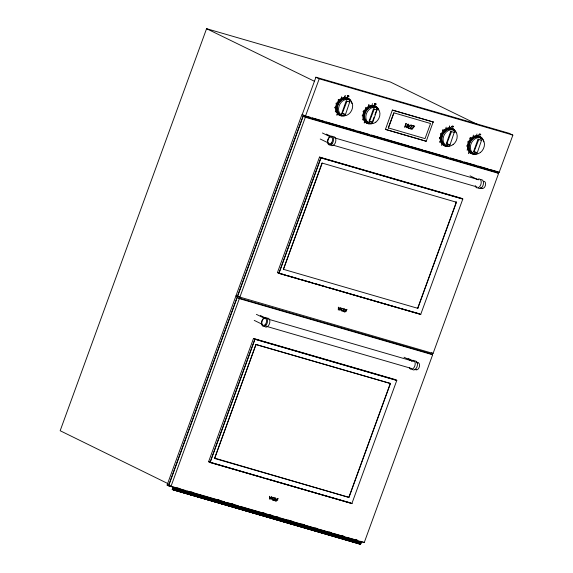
<?xml version="1.0" encoding="UTF-8"?>
<svg xmlns="http://www.w3.org/2000/svg" width="573" height="573" viewBox="0 0 573 573"><rect width="100%" height="100%" fill="white"/><g stroke="black" fill="none" stroke-linecap="round" stroke-linejoin="round"><path stroke-width="0.86" d="M388.329 127.958L393.88 112.824L430.552 123.517L425.03 138.623L388.301 127.886M389.841 383.373L390.313 383.459L256.038 344.531L390.457 383.495L348.978 497.457L214.61 458.099M283.549 269.382L283.442 268.981M168.125 483.705L60.165 430.731L206.574 28.693L390.378 82.011L477.861 124.649M351.972 503.552L210.09 462.511L208.622 461.637L253.502 338.442L395.298 379.584L396.781 380.443L351.879 503.531L210.155 462.382L254.964 339.266L396.688 380.415M239.951 297.423L237.537 296.04L303.074 116.14L305.352 117.25L498.617 173.368L433.073 353.455L235.94 295.962L167.101 485.009L168.534 485.84L364.235 542.574L432.594 354.923L430.323 353.634M420.811 314.427L278.929 273.385L277.454 272.519L319.519 157.074L461.315 198.215L462.791 199.075L420.711 314.412L278.987 273.257L320.98 157.89L462.705 199.046M302.222 114.543L315.938 77.205L509.454 133.394L512.835 135.249L499.133 172.409L305.617 116.219L302.322 114.607M341.752 113.39L346.113 101.127L349.752 101.908L345.555 114.278L342.188 113.597A0.795 0.394 -19.6 0 1 341.752 113.39L343.965 114.091M369.026 121.311L373.388 109.049L377.02 109.83L372.822 122.192L369.456 121.519A0.795 0.394 -19.7 0 1 369.026 121.311L372.636 122.443M446.288 143.744L450.65 131.482L454.289 132.263L450.091 144.632L446.725 143.952A0.795 0.394 -19.7 0 1 446.288 143.744L446.453 143.852M322.026 163.04L456.466 202.248L417.81 308.331L283.349 269.303M473.556 151.659L477.918 139.404L481.556 140.184L477.359 152.547L473.993 151.874A0.795 0.394 -19.7 0 1 473.556 151.659L476.45 152.561M171.112 486.541L168.698 485.166L237.057 297.509L239.342 298.626L432.601 354.744M172.208 489.449L359.672 543.612L360.632 544.307L172.201 489.449L360.61 544.343M172.53 488.561L359.994 542.724L360.954 543.419L172.523 488.561L360.933 543.455M172.831 487.659L360.324 541.836L361.284 542.531L172.831 487.659L361.255 542.567M361.334 542.38L172.917 487.43M385.343 129.326L426.248 141.266L433.174 121.913M214.517 458.429L348.613 497.235M417.681 308.26L417.294 307.945M210.005 462.454L254.899 339.123L396.795 380.322M278.843 273.328L320.909 157.747L462.805 198.953M272.705 498.94L272.906 498.388A1.031 0.802 -64 0 1 273.615 497.865L274.274 498.059A1.031 0.802 -64 0 1 274.503 498.847L274.302 499.398M374.556 103.999C375.243 105.554 375.401 102.467 374.649 104.143C375.301 104.902 375.336 103.054 374.692 103.928M168.612 485.854L303.432 115.431L310.437 117.336M170.976 486.456L239.342 298.626M173.175 489.915L360.689 544.114M173.526 489.048L361.019 543.225M239.808 297.337L305.352 117.25M305.473 116.133L319.233 78.809L512.842 135.063M214.617 458.443L256.016 344.409M283.449 269.317L322.227 163.112M342.188 113.597L347.023 101.113M349.394 102.08L349.244 101.657M369.456 121.519L374.298 109.035M385.436 129.426L392.362 110.073L433.267 122.013L392.362 110.073M388.358 127.965L393.902 112.867M446.725 143.952L451.56 131.468M473.993 151.874L478.827 139.389M481.198 140.356L481.048 139.934M335.957 103.899L336.222 102.997M214.617 458.336L255.887 344.688M283.449 269.217L321.904 163.319M348.642 95.956L347.983 96.679L348.284 95.849C350.01 95.677 347.847 97.697 348.742 95.985M362.2 115.918L362.458 115.015M362.888 118.962L362.566 119.85M376.01 103.899L375.809 104.759M372.608 121.154L374.054 117.171M374.921 114.779L376.375 110.797M453.171 126.311L452.52 127.034L452.82 126.203C454.547 126.031 452.384 128.051 453.279 126.339M468.084 141.287L467.761 142.176M480.546 134.254C479.651 135.973 481.814 133.946 480.088 134.125L479.787 134.949L480.281 134.669M449.583 144.382L449.898 144.876M399.474 308.109L419.393 313.732M318.617 493.74L350.561 502.858M360.438 541.256L362.021 541.915M455.857 201.997L456.33 202.083M273.593 499.921L272.934 499.728M481.134 187.722L481.692 187.679L481.313 187.665M351.901 503.653L350.511 502.972M206.574 28.693L314.577 81.337M315.809 77.212L319.061 78.795M346.307 100.884L346.737 101.099M373.575 108.806L374.011 109.013M345.361 114.521L344.932 114.314M450.844 131.238L451.273 131.446M478.111 139.16L478.541 139.368M319.519 157.074L320.909 157.747M499.255 172.401L497.643 171.656M417.81 308.331L417.416 308.167M253.502 338.442L254.899 339.123M433.073 353.455L431.598 352.775M172.595 488.318L173.576 488.798M172.272 489.206L173.254 489.686M364.235 542.574L362.766 541.893M237.551 296.714L235.94 295.883L301.892 114.672L303.475 115.331M385.393 129.405L426.212 141.266M496.333 172.258L498.617 173.368M376.067 104.035L375.551 103.77L375.351 104.623M372.436 103.649L372.178 104.551M476.972 134.003L476.707 134.906M341.637 96.83L341.379 97.732M446.174 127.185L445.909 128.087M473.441 135.099L473.183 136.002M365.76 107.309L365.495 108.204M440.759 133.351L440.494 134.254M466.995 145.37L466.73 146.273M335.556 111.033L335.298 111.928M467.36 149.302L467.102 150.205M447.133 144.052L449.182 144.647M441.804 144.532L441.539 145.435M312.156 117.83L324.175 121.326M325.894 121.82L355.948 130.551M357.659 131.045L369.685 134.54M371.404 135.035L409.179 146.008M410.898 146.509L422.917 149.997M424.636 150.498L448.68 157.475M450.399 157.976L462.418 161.464M464.137 161.966L476.156 165.454M477.875 165.955L488.175 168.949M489.894 169.443L496.762 171.442M304.055 116.383L496.197 172.172M334.625 137.892L478.87 179.779M329.346 144.074L331.065 144.568M332.784 145.069L477.03 186.956M480.468 187.951L482.18 188.453M285.247 274.94L277.454 272.648M286.966 275.441L298.991 278.929M300.71 279.431L312.729 282.919M314.448 283.42L324.755 286.414M328.193 287.41L397.755 307.608M238.898 298.003L430.18 353.548M268.608 319.268L413.72 361.398M416.292 362.15L418.011 362.645M266.767 326.438L411.872 368.575M414.451 369.32L416.17 369.821M263.652 477.775L208.615 461.774M265.371 478.276L303.153 489.249M304.872 489.75L316.898 493.238M177.365 487.902L179.936 488.647M191.088 491.885L193.667 492.63M216.823 499.355L219.395 500.107M230.547 503.345L233.125 504.09M262.284 512.556L264.862 513.308M270.005 514.798L272.576 515.55M276.007 516.545L278.585 517.29M288.018 520.033L292.309 521.28M301.742 524.016L304.32 524.761M315.465 527.998L318.044 528.75M329.196 531.988L331.767 532.732M341.2 535.476L343.771 536.221M354.923 539.458L357.502 540.203M185.186 490.381L167.101 485.109M186.898 490.882L224.68 501.855M226.399 502.349L238.418 505.844M240.137 506.339L277.919 517.312M279.631 517.806L291.657 521.301M293.369 521.795L317.413 528.779M319.132 529.28L331.151 532.768M332.87 533.27L344.889 536.758M346.608 537.259L356.915 540.246M417.688 308.195L456.287 202.133M348.85 497.314L390.277 383.509M470.039 175.847L477.982 179.721M326.359 134.125L331.925 136.84M322.42 132.986L330.37 136.861M320.228 139.01L328.179 142.885M407.962 358.361L412.725 360.689M404.022 357.215L411.973 361.097M260.343 315.501L265.113 317.822M256.41 314.355L265.149 318.617M390.077 383.273L390.457 383.495M254.219 320.379L262.162 324.254M376.511 109.579L376.755 109.722A0.795 0.394 -19.7 0 1 377.184 109.937M272.676 500L273.794 500.236A1.425 1.11 -64 0 0 274.746 499.226A1.526 1.189 -64 0 0 274.839 498.861A1.39 1.082 -64 0 0 274.639 497.901L273.428 497.55A1.418 1.103 -64 0 0 272.626 498.216M470.963 151.924A8.559 6.675 -64 0 1 471.285 140.442A8.559 6.675 -64 0 1 481.284 138.551M474.523 153.464A8.559 6.675 -64 0 1 473.205 153.249M447.248 145.542A8.559 6.675 -64 0 1 445.937 145.327M444.734 144.811A8.559 6.675 -64 0 1 443.101 133.917A8.559 6.675 -64 0 1 452.971 129.827M369.986 123.109A8.559 6.675 -64 0 1 365.839 111.484A8.559 6.675 -64 0 1 377.593 109.257M341.401 114.98A8.559 6.675 -64 0 1 338.192 104.315A8.559 6.675 -64 0 1 348.434 99.473M349.723 100.096A8.559 6.675 -64 0 1 348.527 114.285A8.559 6.675 -64 0 1 338.564 108.397A8.559 6.675 -64 0 1 349.723 100.096A8.86 6.912 -64 0 0 337.998 104.236A8.86 6.912 -64 0 0 342.683 115.488M272.798 500.036A1.425 1.11 -64 0 1 272.762 498.274M274.324 499.341A1.031 0.802 -64 0 1 273.622 499.864M273.049 499.692A1.031 0.802 -64 0 1 272.82 498.904M481.105 137.355A9.591 7.478 -64 0 1 482.058 138.544M475.067 153.944A9.591 7.478 -64 0 1 467.812 143.637A9.591 7.478 -64 0 1 479.938 136.446M477.18 153.75A9.591 7.478 -64 0 1 468.062 148.364A9.591 7.478 -64 0 1 474.587 136.489A9.591 7.478 -64 0 1 483.705 141.875M447.8 146.029A9.591 7.478 -64 0 1 441.181 133.96A9.591 7.478 -64 0 1 454.783 130.623M449.905 145.836A9.591 7.478 -64 0 1 440.895 141.001A9.591 7.478 -64 0 1 446.31 129.068A9.591 7.478 -64 0 1 456.029 132.334M370.53 123.589A9.591 7.478 -64 0 1 362.895 117.164A9.591 7.478 -64 0 1 368.983 106.091A9.591 7.478 -64 0 1 378.209 109.622M372.643 123.396A9.591 7.478 -64 0 1 363.626 118.568A9.591 7.478 -64 0 1 369.041 106.628A9.591 7.478 -64 0 1 378.767 109.901M349.301 99.079A9.591 7.478 -64 0 1 350.253 100.275M343.263 115.674A9.591 7.478 -64 0 1 336.007 105.368A9.591 7.478 -64 0 1 348.133 98.176M345.376 115.481A9.591 7.478 -64 0 1 336.258 110.095A9.591 7.478 -64 0 1 342.783 98.212A9.591 7.478 -64 0 1 351.901 103.598M481.284 140.077A0.795 0.394 -19.7 0 1 481.721 140.292M454.017 132.162A0.795 0.394 -19.7 0 1 454.453 132.37M349.48 101.808A0.795 0.394 -19.6 0 1 349.917 102.015M483.361 181.376A3.66 2.271 -73.8 0 1 485.481 185.065A3.66 2.271 -73.8 0 1 481.936 188.316M481.628 188.116A3.66 2.271 -73.8 0 1 481.141 187.486M416.972 362.895A3.66 2.271 -73.8 0 1 419.4 366.713A3.66 2.271 -73.8 0 1 415.346 369.205M477.467 179.492A4.613 2.858 -73.8 0 1 481.134 181.276A4.613 2.858 -73.8 0 1 478.913 187.385A4.613 2.858 -73.8 0 1 475.246 185.595M480.919 179.621A4.613 2.858 -73.8 0 1 483.197 184.929A4.613 2.858 -73.8 0 1 478.412 188.08M333.3 136.761A4.613 2.858 -73.8 0 1 335.577 142.068A4.613 2.858 -73.8 0 1 330.8 145.22M411.45 360.861A4.613 2.858 -73.8 0 1 415.067 362.394A4.613 2.858 -73.8 0 1 413.276 368.439A4.613 2.858 -73.8 0 1 409.43 367.694M414.308 361.176A4.613 2.858 -73.8 0 1 417.294 365.868A4.613 2.858 -73.8 0 1 412.395 369.456M266.696 318.309A4.613 2.858 -73.8 0 1 269.768 322.563A4.613 2.858 -73.8 0 1 265.256 326.918M264.783 326.589A4.613 2.858 -73.8 0 1 264.389 326.109M471.572 152.855A8.86 6.912 -64 0 1 470.326 140.836A8.86 6.912 -64 0 1 481.177 138.172M474.172 153.607A8.86 6.912 -64 0 1 472.811 153.392M474.487 153.765A8.86 6.912 -64 0 1 469.803 142.505A8.86 6.912 -64 0 1 481.492 138.329M446.904 145.692A8.86 6.912 -64 0 1 442.22 134.433A8.86 6.912 -64 0 1 453.902 130.257M447.219 145.843A8.86 6.912 -64 0 1 442.922 133.81A8.86 6.912 -64 0 1 455.098 131.511M369.635 123.252A8.86 6.912 -64 0 1 364.951 112A8.86 6.912 -64 0 1 376.64 107.817M369.957 123.41A8.86 6.912 -64 0 1 365.66 111.377A8.86 6.912 -64 0 1 377.829 109.078M342.368 115.338A8.86 6.912 -64 0 1 337.683 104.078A8.86 6.912 -64 0 1 349.372 99.903M411.393 125.974L411.299 126.432A1.21 0.945 -64 0 1 411.092 126.798L410.318 127.564A16.366 12.764 -64 0 1 409.881 127.929L409.179 128.481L411.049 129.068L411.228 128.567L410.096 128.237L411.564 126.848A1.64 1.275 -64 0 0 411.829 126.253L411.88 125.788A1.096 0.852 -64 0 0 411.708 125.286L411.529 125.115A1.368 1.067 -64 0 0 411.292 125.007A1.253 0.981 -64 0 0 410.905 124.993A1.59 1.239 -64 0 0 410.691 125.05A2.278 1.776 -64 0 0 410.461 125.15L410.218 125.816L410.777 125.508A0.86 0.673 -64 0 1 411.07 125.516L411.393 125.974M406.894 126.805C408.943 129.247 408.621 120.824 406.894 126.805M271.323 496.77L271.258 498.768L272.798 497.199L270.965 499.613L270.993 497.235L269.446 499.176L269.554 496.261L269.783 498.338L271.323 496.77M340.161 307.651L340.09 309.642L341.637 308.081L339.803 310.494L339.832 308.109L338.278 310.05L338.392 307.135L338.622 309.219L340.161 307.651M406.45 126.791C406.787 129.727 409.795 125.845 408.685 124.398A0.981 0.766 -64 0 0 407.912 124.176L406.45 126.791M408.356 128.073C408.929 129.104 409.065 126.848 408.356 128.073M409.043 126.196C409.652 127.227 409.666 124.964 409.043 126.196M347.381 96.142C347.883 97.181 348.105 94.982 347.381 96.142M451.911 126.497C452.434 127.521 452.656 125.322 451.911 126.497M479.186 134.411L479.744 134.304L479.193 134.369M451.81 126.49C452.448 127.915 452.856 125.043 451.81 126.49M479.078 134.404C479.651 135.837 480.217 133.008 479.092 134.354M347.274 96.135C347.933 97.568 348.298 94.66 347.274 96.135M343.693 309.556L343.671 309.735A1.526 1.189 -64 0 1 343.578 310.108A1.425 1.11 -64 0 1 342.625 311.118L341.508 310.881A1.44 1.125 -64 0 1 342.267 308.439L343.471 308.783A1.382 1.082 -64 0 1 343.693 309.556M341.565 309.678L341.537 309.814A1.039 0.809 -64 0 0 341.766 310.609L342.432 310.802A1.039 0.809 -64 0 0 343.141 310.28L343.342 309.728A1.031 0.802 -64 0 0 343.105 308.94L342.332 308.775A1.031 0.802 -64 0 0 341.737 309.262L341.565 309.678M335.191 107.094L334.868 107.982L335.248 107.115M338.493 99.387L338.17 100.268L338.55 99.408M337.268 114.177L336.945 115.066L337.268 114.177M345.168 95.727L344.846 96.615L345.168 95.727M363.49 110.918L363.167 111.799L363.49 110.918M368.905 104.744L368.589 105.633L368.905 104.744M364.535 122.099L364.22 122.98L364.6 122.113M405.935 123.503L404.595 127.192L405.025 127.321L406.364 123.632L405.935 123.503M275.599 498.016L274.639 500.652L275.899 501.024L275.069 500.401L275.599 498.016M344.43 308.89L343.471 311.533L344.738 311.898L343.9 311.282L344.43 308.89M412.753 125.48L412.567 125.988L413.849 126.361L411.658 129.068L411.966 129.383L414.666 126.039L412.753 125.48M277.131 498.46L276.172 501.103L276.924 499.964L277.755 500.2L277.046 499.62L277.311 498.89L278.263 498.789L277.131 498.46M345.963 309.334L345.003 311.977L345.755 310.838L346.586 311.082L345.884 310.502L346.149 309.764L347.102 309.664L345.963 309.334M439.727 137.448L439.405 138.337L439.727 137.448M443.022 129.742L442.7 130.623L443.022 129.742M440.093 141.381L439.77 142.269L440.15 141.402M449.705 126.081L449.382 126.97L449.705 126.081M470.297 137.663L469.975 138.544L470.297 137.663M469.072 152.454L468.75 153.335L469.072 152.454M480.332 152.554A8.559 6.675 -64 0 0 481.528 138.372A8.559 6.675 -64 0 0 470.369 146.667A8.559 6.675 -64 0 0 480.332 152.554M453.064 144.64A8.559 6.675 -64 0 0 454.26 130.451A8.559 6.675 -64 0 0 443.101 138.752A8.559 6.675 -64 0 0 453.064 144.64M375.795 122.199A8.559 6.675 -64 0 0 376.991 108.018A8.559 6.675 -64 0 0 365.832 116.312A8.559 6.675 -64 0 0 375.795 122.199M331.344 143.042A3.66 2.271 -73.8 0 0 331.43 137.033A3.66 2.271 -73.8 0 0 327.777 141.302A3.66 2.271 -73.8 0 0 331.344 143.042M265.335 324.418A3.66 2.271 -73.8 0 0 265.421 318.402A3.66 2.271 -73.8 0 0 261.761 322.678A3.66 2.271 -73.8 0 0 265.335 324.418M332.032 143.823A4.613 2.858 -73.8 0 0 332.147 136.259A4.613 2.858 -73.8 0 0 327.541 141.638A4.613 2.858 -73.8 0 0 332.032 143.823M266.022 325.199A4.613 2.858 -73.8 0 0 266.13 317.628A4.613 2.858 -73.8 0 0 261.532 323.007A4.613 2.858 -73.8 0 0 266.022 325.199"/></g></svg>
